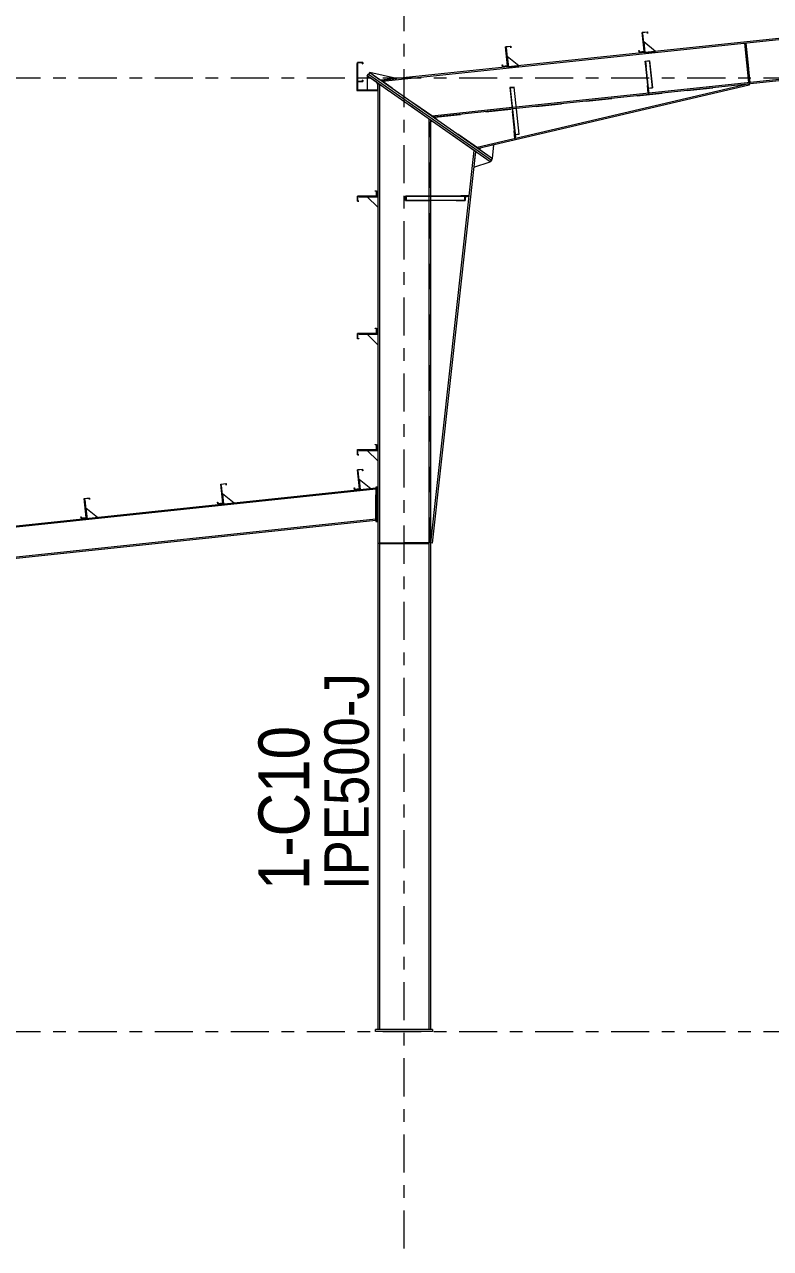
# Model space of a CAD drawing. Header units: millimetres. Extents: x -49 to 773, y -77 to 497.
# Drawn here: x 111.7 to 170.6, y 165.5 to 262 of the extents above; entities that cross this region are included whole.
import ezdxf

# ---------------------------------------------------------------- set-up
doc = ezdxf.new("R2010")
doc.units = ezdxf.units.MM
for name, pattern in [('XKITLINE00', [0]), ('XKITLINE02', [4, 2, -2]), ('XKITLINE03', [6, 3, -1, 1, -1])]:
    doc.linetypes.add(name, pattern=pattern)
for name, color, linetype, lineweight in [('Part', 2, 'Continuous', 0), ('PartMark', 7, 'Continuous', 0), ('S-grid', 1, 'Continuous', 0)]:
    doc.layers.add(name, color=color, linetype=linetype, lineweight=lineweight)
doc.styles.add('ARIAL', font='ARIAL.TTF')

# ---------------------------------------------------------------- blocks, each defined once
blk = doc.blocks.new('*A185')
at = {"layer": 'Part'}
blk.add_hatch(color=3, dxfattribs=at).paths.add_polyline_path([(150.015, 257.013), (150.346, 257.048), (150.349, 257.02), (150.034, 256.987), (150.09, 256.456), (150.074, 256.454)], flags=17)
blk = doc.blocks.new('*A186')
at = {"layer": 'Part'}
blk.add_hatch(color=3, dxfattribs=at).paths.add_polyline_path([(160.689, 259.089), (161.021, 259.124), (161.023, 259.103), (160.708, 259.07), (160.75, 258.671), (160.734, 258.669)], flags=17)
blk = doc.blocks.new('*A196')
at = {"layer": 'Part'}
blk.add_hatch(color=3, dxfattribs=at).paths.add_polyline_path([(127.21, 225.728), (127.624, 225.772), (127.637, 225.648), (127.622, 225.646), (127.611, 225.756), (127.226, 225.715), (127.384, 224.222), (126.969, 224.178), (126.956, 224.302), (126.971, 224.304), (126.983, 224.194), (127.367, 224.235)], flags=17)
blk = doc.blocks.new('*A197')
at = {"layer": 'Part'}
blk.add_hatch(color=3, dxfattribs=at).paths.add_polyline_path([(137.983, 226.865), (138.398, 226.908), (138.411, 226.784), (138.396, 226.783), (138.384, 226.892), (138, 226.851), (138.157, 225.358), (137.743, 225.314), (137.73, 225.439), (137.745, 225.44), (137.756, 225.331), (138.141, 225.371)], flags=17)
blk = doc.blocks.new('*A198')
at = {"layer": 'Part'}
blk.add_hatch(color=3, dxfattribs=at).paths.add_polyline_path([(116.436, 224.592), (116.851, 224.636), (116.864, 224.511), (116.849, 224.51), (116.837, 224.619), (116.453, 224.579), (116.61, 223.085), (116.196, 223.042), (116.183, 223.166), (116.198, 223.167), (116.209, 223.058), (116.594, 223.099)], flags=17)
blk = doc.blocks.new('*A199')
at = {"layer": 'Part'}
blk.add_hatch(color=3, dxfattribs=at).paths.add_polyline_path([(139.375, 228.838), (139.375, 228.853), (139.5, 228.853), (139.5, 228.436), (137.998, 228.436), (137.998, 228.049), (138.108, 228.049), (138.108, 228.034), (137.983, 228.034), (137.983, 228.451), (139.485, 228.451), (139.485, 228.838)], flags=17)
blk = doc.blocks.new('*A200')
at = {"layer": 'Part'}
blk.add_hatch(color=3, dxfattribs=at).paths.add_polyline_path([(127.21, 225.728), (127.624, 225.772), (127.637, 225.648), (127.622, 225.646), (127.611, 225.756), (127.226, 225.715), (127.384, 224.222), (126.969, 224.178), (126.956, 224.302), (126.971, 224.304), (126.983, 224.194), (127.367, 224.235)], flags=17)
blk = doc.blocks.new('*A201')
at = {"layer": 'Part'}
blk.add_hatch(color=3, dxfattribs=at).paths.add_polyline_path([(137.983, 226.865), (138.398, 226.908), (138.411, 226.784), (138.396, 226.783), (138.384, 226.892), (138, 226.851), (138.157, 225.358), (137.743, 225.314), (137.73, 225.439), (137.745, 225.44), (137.756, 225.331), (138.141, 225.371)], flags=17)
blk = doc.blocks.new('*A202')
at = {"layer": 'Part'}
blk.add_hatch(color=3, dxfattribs=at).paths.add_polyline_path([(116.436, 224.592), (116.851, 224.636), (116.864, 224.511), (116.849, 224.51), (116.837, 224.619), (116.453, 224.579), (116.61, 223.085), (116.196, 223.042), (116.183, 223.166), (116.198, 223.167), (116.209, 223.058), (116.594, 223.099)], flags=17)
blk = doc.blocks.new('*A203')
at = {"layer": 'Part'}
blk.add_hatch(color=3, dxfattribs=at).paths.add_polyline_path([(139.375, 228.838), (139.375, 228.853), (139.5, 228.853), (139.5, 228.436), (137.998, 228.436), (137.998, 228.049), (138.108, 228.049), (138.108, 228.034), (137.983, 228.034), (137.983, 228.451), (139.485, 228.451), (139.485, 228.838)], flags=17)
blk = doc.blocks.new('*A204')
at = {"layer": 'Part'}
blk.add_hatch(color=3, dxfattribs=at).paths.add_polyline_path([(149.661, 260.221), (150.076, 260.265), (150.089, 260.141), (150.074, 260.139), (150.062, 260.249), (149.678, 260.208), (149.835, 258.715), (149.421, 258.671), (149.408, 258.795), (149.423, 258.797), (149.434, 258.688), (149.819, 258.728)], flags=17)
blk = doc.blocks.new('*A205')
at = {"layer": 'Part'}
blk.add_hatch(color=3, dxfattribs=at).paths.add_polyline_path([(160.435, 261.358), (160.849, 261.402), (160.862, 261.277), (160.848, 261.276), (160.836, 261.385), (160.451, 261.344), (160.609, 259.851), (160.195, 259.807), (160.181, 259.932), (160.196, 259.933), (160.208, 259.824), (160.592, 259.864)], flags=17)
blk = doc.blocks.new('*A206')
at = {"layer": 'Part'}
blk.add_hatch(color=3, dxfattribs=at).paths.add_polyline_path([(139.375, 238.004), (139.375, 238.019), (139.5, 238.019), (139.5, 237.603), (137.998, 237.603), (137.998, 237.216), (138.108, 237.216), (138.108, 237.201), (137.983, 237.201), (137.983, 237.618), (139.485, 237.618), (139.485, 238.004)], flags=17)
blk = doc.blocks.new('*A209')
at = {"layer": 'Part'}
blk.add_hatch(color=3, dxfattribs=at).paths.add_polyline_path([(139.375, 248.838), (139.375, 248.853), (139.5, 248.853), (139.5, 248.436), (137.998, 248.436), (137.998, 248.049), (138.108, 248.049), (138.108, 248.034), (137.983, 248.034), (137.983, 248.451), (139.485, 248.451), (139.485, 248.838)], flags=17)
blk = doc.blocks.new('*A210')
at = {"layer": 'Part'}
blk.add_hatch(color=3, dxfattribs=at).paths.add_polyline_path([(137.983, 257.473), (137.983, 258.99), (138.4, 258.99), (138.4, 258.865), (138.385, 258.865), (138.385, 258.975), (137.998, 258.975), (137.998, 257.488), (138.385, 257.488), (138.385, 257.598), (138.4, 257.598), (138.4, 257.473)], flags=17)
blk = doc.blocks.new('*A211')
at = {"layer": 'Part'}
blk.add_hatch(color=3, dxfattribs=at).paths.add_polyline_path([(149.661, 260.221), (150.076, 260.265), (150.089, 260.141), (150.074, 260.139), (150.062, 260.249), (149.678, 260.208), (149.835, 258.715), (149.421, 258.671), (149.408, 258.795), (149.423, 258.797), (149.434, 258.688), (149.819, 258.728)], flags=17)
blk = doc.blocks.new('*A212')
at = {"layer": 'Part'}
blk.add_hatch(color=3, dxfattribs=at).paths.add_polyline_path([(160.435, 261.358), (160.849, 261.402), (160.862, 261.277), (160.848, 261.276), (160.836, 261.385), (160.451, 261.344), (160.609, 259.851), (160.195, 259.807), (160.181, 259.932), (160.196, 259.933), (160.208, 259.824), (160.592, 259.864)], flags=17)
blk = doc.blocks.new('*A213')
at = {"layer": 'Part'}
blk.add_hatch(color=3, dxfattribs=at).paths.add_polyline_path([(139.375, 238.004), (139.375, 238.019), (139.5, 238.019), (139.5, 237.603), (137.998, 237.603), (137.998, 237.216), (138.108, 237.216), (138.108, 237.201), (137.983, 237.201), (137.983, 237.618), (139.485, 237.618), (139.485, 238.004)], flags=17)
blk = doc.blocks.new('*A216')
at = {"layer": 'Part'}
blk.add_hatch(color=3, dxfattribs=at).paths.add_polyline_path([(139.375, 248.838), (139.375, 248.853), (139.5, 248.853), (139.5, 248.436), (137.998, 248.436), (137.998, 248.049), (138.108, 248.049), (138.108, 248.034), (137.983, 248.034), (137.983, 248.451), (139.485, 248.451), (139.485, 248.838)], flags=17)
blk = doc.blocks.new('*A217')
at = {"layer": 'Part'}
blk.add_hatch(color=3, dxfattribs=at).paths.add_polyline_path([(141.783, 248.103), (141.783, 248.436), (142.444, 248.436), (142.444, 248.419), (141.816, 248.419), (141.816, 248.103)], flags=17)
blk = doc.blocks.new('*A959')
at = {"layer": 'S-grid', "color": 1, "linetype": 'XKITLINE03', "lineweight": 0}
blk.add_line((-10, 257.769), (571.596, 257.769), dxfattribs=at)
blk = doc.blocks.new('*A960')
at = {"layer": 'S-grid', "color": 1, "linetype": 'XKITLINE03', "lineweight": 0}
blk.add_line((-10, 182.561), (571.596, 182.561), dxfattribs=at)
blk = doc.blocks.new('*A1009')
at = {"layer": 'S-grid', "color": 1, "linetype": 'XKITLINE03', "lineweight": 0}
blk.add_line((141.667, 165.458), (141.667, 306.103), dxfattribs=at)
blk = doc.blocks.new('*A1011')
at = {"layer": 'Part', "color": 2, "linetype": 'XKITLINE00', "lineweight": 0}
for p, q in [((139.442, 225.41), (59.642, 216.993)), ((139.442, 225.334), (59.642, 216.917)), ((139.442, 222.971), (59.642, 214.554)), ((59.642, 214.479), (139.442, 222.896))]:
    blk.add_line(p, q, dxfattribs=at)
at = {"layer": 'Part', "color": 7, "linetype": 'XKITLINE02', "lineweight": 0}
for p, q in [((139.442, 222.896), (139.442, 225.41)), ((59.642, 216.993), (59.642, 214.479))]:
    blk.add_line(p, q, dxfattribs=at)
blk = doc.blocks.new('*A1123')
at = {"layer": 'Part', "color": 2, "linetype": 'XKITLINE00', "lineweight": 0}
for p, q in [((139.583, 257.346), (139.583, 182.728)), ((139.717, 257.253), (139.717, 182.728)), ((143.617, 254.527), (143.617, 248.436)), ((143.75, 254.434), (143.75, 248.436)), ((143.617, 248.103), (143.617, 182.728)), ((143.75, 248.103), (143.75, 182.728))]:
    blk.add_line(p, q, dxfattribs=at)
at = {"layer": 'Part', "color": 7, "linetype": 'XKITLINE02', "lineweight": 0}
for p, q in [((143.75, 254.434), (139.583, 257.346)), ((143.617, 248.436), (143.617, 248.103)), ((143.75, 248.436), (143.75, 248.103)), ((143.75, 182.728), (139.583, 182.728))]:
    blk.add_line(p, q, dxfattribs=at)
blk = doc.blocks.new('*A1124')
at = {"layer": 'Part', "color": 2, "linetype": 'XKITLINE00', "lineweight": 0}
for p, q in [((143.85, 254.364), (143.75, 254.312)), ((143.75, 254.312), (143.851, 254.363)), ((147.165, 252.047), (143.75, 221.101)), ((147.29, 251.96), (143.883, 221.086)), ((143.883, 221.086), (143.75, 221.101))]:
    blk.add_line(p, q, dxfattribs=at)
at = {"layer": 'Part', "color": 7, "linetype": 'XKITLINE02', "lineweight": 0}
for p, q in [((143.75, 254.311), (143.75, 254.312)), ((143.75, 254.311), (143.75, 254.312)), ((143.75, 221.101), (143.75, 254.311)), ((143.852, 254.365), (143.85, 254.364)), ((143.852, 254.365), (143.851, 254.363)), ((147.29, 251.96), (143.851, 254.363)), ((147.165, 252.047), (143.852, 254.365))]:
    blk.add_line(p, q, dxfattribs=at)
blk = doc.blocks.new('*A1125')
at = {"layer": 'Part', "color": 2, "linetype": 'XKITLINE00', "lineweight": 0}
for p, q in [((146.142, 248.478), (146.142, 248.436)), ((146.142, 248.478), (146.767, 248.478)), ((146.767, 248.436), (146.312, 248.436)), ((146.767, 248.478), (146.767, 248.436))]:
    blk.add_line(p, q, dxfattribs=at)
at = {"layer": 'Part', "color": 7, "linetype": 'XKITLINE02', "lineweight": 0}
for p, q in [((146.312, 248.436), (146.142, 248.436)), ((146.642, 248.436), (146.642, 248.478)), ((146.767, 248.436), (146.767, 248.436)), ((146.767, 248.436), (146.767, 248.436))]:
    blk.add_line(p, q, dxfattribs=at)
blk = doc.blocks.new('*A1126')
at = {"layer": 'Part', "color": 7, "linetype": 'XKITLINE02', "lineweight": 0}
for p, q in [((146.767, 248.478), (146.142, 248.478)), ((146.142, 248.478), (146.142, 248.436)), ((146.142, 248.436), (146.767, 248.436)), ((146.642, 248.436), (146.642, 248.478)), ((146.767, 248.436), (146.767, 248.478))]:
    blk.add_line(p, q, dxfattribs=at)
blk = doc.blocks.new('*A1127')
at = {"layer": 'Part', "color": 2, "linetype": 'XKITLINE00', "lineweight": 0}
blk.add_line((150.714, 258.724), (149.798, 259.465), dxfattribs=at)
at = {"layer": 'Part', "color": 7, "linetype": 'XKITLINE02', "lineweight": 0}
for p, q in [((149.798, 259.465), (149.886, 258.636)), ((149.886, 258.636), (150.714, 258.724))]:
    blk.add_line(p, q, dxfattribs=at)
blk = doc.blocks.new('*A1128')
at = {"layer": 'Part', "color": 2, "linetype": 'XKITLINE00', "lineweight": 0}
for p, q in [((149.728, 260.128), (149.687, 260.124)), ((149.886, 258.636), (149.728, 260.128)), ((149.835, 258.715), (149.844, 258.632))]:
    blk.add_line(p, q, dxfattribs=at)
at = {"layer": 'Part', "color": 7, "linetype": 'XKITLINE02', "lineweight": 0}
for p, q in [((149.687, 260.124), (149.835, 258.715)), ((149.844, 258.632), (149.886, 258.636))]:
    blk.add_line(p, q, dxfattribs=at)
blk = doc.blocks.new('*A1129')
at = {"layer": 'Part', "color": 7, "linetype": 'XKITLINE02', "lineweight": 0}
for p, q in [((150.374, 253.604), (150.333, 253.6)), ((150.333, 253.6), (150.399, 252.978)), ((150.44, 252.983), (150.374, 253.604)), ((150.385, 253.103), (150.427, 253.107)), ((150.399, 252.978), (150.44, 252.983))]:
    blk.add_line(p, q, dxfattribs=at)
blk = doc.blocks.new('*A1130')
at = {"layer": 'Part', "color": 2, "linetype": 'XKITLINE00', "lineweight": 0}
for p, q in [((150.333, 253.6), (150.374, 253.604)), ((150.399, 252.978), (150.333, 253.6)), ((150.395, 253.405), (150.44, 252.983)), ((150.44, 252.983), (150.399, 252.978))]:
    blk.add_line(p, q, dxfattribs=at)
at = {"layer": 'Part', "color": 7, "linetype": 'XKITLINE02', "lineweight": 0}
for p, q in [((150.374, 253.604), (150.395, 253.405)), ((150.385, 253.103), (150.427, 253.107)), ((150.44, 252.983), (150.44, 252.983)), ((150.44, 252.983), (150.44, 252.983))]:
    blk.add_line(p, q, dxfattribs=at)
blk = doc.blocks.new('*A1131')
at = {"layer": 'Part', "color": 7, "linetype": 'XKITLINE02', "lineweight": 0}
for p, q in [((150.426, 253.115), (150.015, 257.013)), ((150.443, 253.117), (150.034, 256.987)), ((150.738, 253.337), (150.346, 257.048)), ((150.405, 253.312), (150.737, 253.347)), ((150.423, 253.304), (150.738, 253.337)), ((150.426, 253.115), (150.443, 253.117))]:
    blk.add_line(p, q, dxfattribs=at)
blk = doc.blocks.new('*A1132')
at = {"layer": 'Part', "color": 2, "linetype": 'XKITLINE00', "lineweight": 0}
for p, q in [((150.346, 257.048), (150.015, 257.013)), ((150.015, 257.013), (150.395, 253.405)), ((150.034, 256.987), (150.349, 257.02)), ((150.034, 256.987), (150.09, 256.456)), ((150.738, 253.337), (150.346, 257.048)), ((150.09, 256.456), (150.074, 256.454)), ((150.09, 256.456), (150.443, 253.117)), ((150.423, 253.304), (150.738, 253.337)), ((150.426, 253.115), (150.443, 253.117))]:
    blk.add_line(p, q, dxfattribs=at)
at = {"layer": 'Part', "color": 7, "linetype": 'XKITLINE02', "lineweight": 0}
for p, q in [((150.395, 253.405), (150.426, 253.115)), ((150.405, 253.312), (150.737, 253.347))]:
    blk.add_line(p, q, dxfattribs=at)
blk = doc.blocks.new('*A1133')
at = {"layer": 'Part', "color": 2, "linetype": 'XKITLINE00', "lineweight": 0}
for p, q in [((147.659, 252.222), (147.64, 252.122)), ((148.647, 251.418), (148.754, 252.478))]:
    blk.add_line(p, q, dxfattribs=at)
at = {"layer": 'Part', "color": 7, "linetype": 'XKITLINE02', "lineweight": 0}
for p, q in [((147.64, 252.122), (148.647, 251.418)), ((148.754, 252.478), (147.659, 252.222))]:
    blk.add_line(p, q, dxfattribs=at)
blk = doc.blocks.new('*A1134')
at = {"layer": 'Part', "color": 7, "linetype": 'XKITLINE02', "lineweight": 0}
for p, q in [((147.276, 251.836), (147.153, 250.717)), ((148.456, 251.144), (147.392, 251.888))]:
    blk.add_line(p, q, dxfattribs=at)
at = {"layer": 'Part', "color": 2, "linetype": 'XKITLINE00', "lineweight": 0}
for p, q in [((147.153, 250.717), (148.456, 251.144)), ((147.392, 251.888), (147.276, 251.836))]:
    blk.add_line(p, q, dxfattribs=at)
blk = doc.blocks.new('*A1135')
at = {"layer": 'Part', "color": 2, "linetype": 'XKITLINE00', "lineweight": 0}
for p, q in [((141.079, 257.707), (138.955, 258.192)), ((139.734, 257.648), (139.96, 257.589))]:
    blk.add_line(p, q, dxfattribs=at)
at = {"layer": 'Part', "color": 7, "linetype": 'XKITLINE02', "lineweight": 0}
for p, q in [((138.955, 258.192), (139.734, 257.648)), ((139.96, 257.589), (141.079, 257.707))]:
    blk.add_line(p, q, dxfattribs=at)
blk = doc.blocks.new('*A1136')
at = {"layer": 'Part', "color": 7, "linetype": 'XKITLINE02', "lineweight": 0}
for p, q in [((144.126, 254.677), (168.865, 257.286)), ((147.537, 252.193), (144.104, 254.593))]:
    blk.add_line(p, q, dxfattribs=at)
at = {"layer": 'Part', "color": 2, "linetype": 'XKITLINE00', "lineweight": 0}
for p, q in [((168.865, 257.286), (147.418, 252.277)), ((168.89, 257.181), (147.537, 252.193)), ((168.865, 257.286), (168.89, 257.181)), ((144.126, 254.677), (144.104, 254.593))]:
    blk.add_line(p, q, dxfattribs=at)
blk = doc.blocks.new('*A1137')
at = {"layer": 'Part', "color": 2, "linetype": 'XKITLINE00', "lineweight": 0}
blk.add_line((161.488, 259.86), (160.572, 260.601), dxfattribs=at)
at = {"layer": 'Part', "color": 7, "linetype": 'XKITLINE02', "lineweight": 0}
for p, q in [((160.572, 260.601), (160.659, 259.773)), ((160.659, 259.773), (161.488, 259.86))]:
    blk.add_line(p, q, dxfattribs=at)
blk = doc.blocks.new('*A1138')
at = {"layer": 'Part', "color": 2, "linetype": 'XKITLINE00', "lineweight": 0}
for p, q in [((160.502, 261.264), (160.46, 261.26)), ((160.659, 259.773), (160.502, 261.264)), ((160.609, 259.851), (160.618, 259.768))]:
    blk.add_line(p, q, dxfattribs=at)
at = {"layer": 'Part', "color": 7, "linetype": 'XKITLINE02', "lineweight": 0}
for p, q in [((160.46, 261.26), (160.609, 259.851)), ((160.618, 259.768), (160.659, 259.773))]:
    blk.add_line(p, q, dxfattribs=at)
blk = doc.blocks.new('*A1139')
at = {"layer": 'Part', "color": 7, "linetype": 'XKITLINE02', "lineweight": 0}
for p, q in [((160.89, 257.183), (160.849, 257.178)), ((160.849, 257.178), (160.915, 256.557)), ((160.956, 256.561), (160.89, 257.183)), ((160.901, 256.681), (160.943, 256.685)), ((160.915, 256.557), (160.956, 256.561))]:
    blk.add_line(p, q, dxfattribs=at)
blk = doc.blocks.new('*A1140')
at = {"layer": 'Part', "color": 2, "linetype": 'XKITLINE00', "lineweight": 0}
for p, q in [((160.849, 257.178), (160.89, 257.183)), ((160.915, 256.557), (160.849, 257.178)), ((160.918, 256.923), (160.956, 256.561))]:
    blk.add_line(p, q, dxfattribs=at)
at = {"layer": 'Part', "color": 7, "linetype": 'XKITLINE02', "lineweight": 0}
for p, q in [((160.89, 257.183), (160.918, 256.923)), ((160.901, 256.681), (160.943, 256.685)), ((160.956, 256.561), (160.915, 256.557))]:
    blk.add_line(p, q, dxfattribs=at)
blk = doc.blocks.new('*A1141')
at = {"layer": 'Part', "color": 7, "linetype": 'XKITLINE02', "lineweight": 0}
for p, q in [((160.941, 256.701), (160.689, 259.089)), ((160.958, 256.703), (160.708, 259.07)), ((161.247, 256.984), (161.021, 259.124)), ((160.914, 256.962), (161.245, 256.997)), ((160.932, 256.951), (161.247, 256.984)), ((160.941, 256.701), (160.958, 256.703))]:
    blk.add_line(p, q, dxfattribs=at)
blk = doc.blocks.new('*A1142')
at = {"layer": 'Part', "color": 2, "linetype": 'XKITLINE00', "lineweight": 0}
for p, q in [((160.689, 259.089), (161.021, 259.124)), ((160.734, 258.669), (160.689, 259.089)), ((161.023, 259.103), (160.708, 259.07)), ((160.708, 259.07), (160.75, 258.671)), ((161.021, 259.124), (161.247, 256.984)), ((160.75, 258.671), (160.734, 258.669)), ((160.734, 258.669), (160.918, 256.923)), ((160.958, 256.703), (160.75, 258.671)), ((160.932, 256.951), (161.247, 256.984)), ((160.941, 256.701), (160.958, 256.703))]:
    blk.add_line(p, q, dxfattribs=at)
at = {"layer": 'Part', "color": 7, "linetype": 'XKITLINE02', "lineweight": 0}
for p, q in [((160.914, 256.962), (161.245, 256.997)), ((160.918, 256.923), (160.941, 256.701))]:
    blk.add_line(p, q, dxfattribs=at)
blk = doc.blocks.new('*A1145')
at = {"layer": 'Part', "color": 7, "linetype": 'XKITLINE02', "lineweight": 0}
for p, q in [((168.527, 260.493), (168.609, 260.502)), ((168.527, 260.493), (168.853, 257.394)), ((168.54, 260.369), (168.623, 260.378)), ((168.609, 260.502), (168.936, 257.403)), ((168.923, 257.527), (168.84, 257.518)), ((168.936, 257.403), (168.853, 257.394))]:
    blk.add_line(p, q, dxfattribs=at)
blk = doc.blocks.new('*A1146')
at = {"layer": 'Part', "color": 7, "linetype": 'XKITLINE02', "lineweight": 0}
for p, q in [((168.527, 260.493), (168.609, 260.502)), ((168.54, 260.369), (168.623, 260.378)), ((168.84, 257.518), (168.923, 257.527)), ((168.853, 257.394), (168.936, 257.403))]:
    blk.add_line(p, q, dxfattribs=at)
at = {"layer": 'Part', "color": 2, "linetype": 'XKITLINE00', "lineweight": 0}
for p, q in [((168.853, 257.394), (168.527, 260.493)), ((168.609, 260.502), (168.936, 257.403))]:
    blk.add_line(p, q, dxfattribs=at)
blk = doc.blocks.new('*A1161')
at = {"layer": 'Part', "color": 2, "linetype": 'XKITLINE00', "lineweight": 0}
for p, q in [((239.119, 268.048), (139.836, 257.576)), ((239.13, 267.941), (139.972, 257.482)), ((236.371, 264.516), (150.514, 255.46)), ((239.457, 264.841), (236.702, 264.55)), ((239.468, 264.733), (236.714, 264.443)), ((236.382, 264.408), (150.525, 255.352)), ((150.182, 255.425), (143.867, 254.759)), ((150.194, 255.317), (144.003, 254.664))]:
    blk.add_line(p, q, dxfattribs=at)
at = {"layer": 'Part', "color": 7, "linetype": 'XKITLINE02', "lineweight": 0}
for p, q in [((239.468, 264.733), (239.119, 268.048)), ((236.702, 264.55), (236.371, 264.516)), ((236.714, 264.443), (236.382, 264.408)), ((144.003, 254.664), (139.836, 257.576)), ((150.514, 255.46), (150.182, 255.425)), ((150.525, 255.352), (150.194, 255.317))]:
    blk.add_line(p, q, dxfattribs=at)
blk = doc.blocks.new('*A1164')
at = {"layer": 'Part', "color": 2, "linetype": 'XKITLINE00', "lineweight": 0}
for p, q in [((127.21, 225.728), (127.624, 225.772)), ((127.367, 224.235), (127.21, 225.728)), ((127.611, 225.756), (127.226, 225.715)), ((127.226, 225.715), (127.384, 224.222)), ((127.622, 225.646), (127.611, 225.756)), ((127.637, 225.648), (127.622, 225.646)), ((127.624, 225.772), (127.637, 225.648)), ((126.956, 224.302), (126.971, 224.304)), ((126.969, 224.178), (126.956, 224.302)), ((127.384, 224.222), (126.969, 224.178)), ((126.971, 224.304), (126.983, 224.194)), ((126.983, 224.194), (127.367, 224.235))]:
    blk.add_line(p, q, dxfattribs=at)
blk = doc.blocks.new('*A1165')
at = {"layer": 'Part', "color": 2, "linetype": 'XKITLINE00', "lineweight": 0}
for p, q in [((137.983, 226.865), (138.398, 226.908)), ((138.141, 225.371), (137.983, 226.865)), ((138.384, 226.892), (138, 226.851)), ((138, 226.851), (138.157, 225.358)), ((138.396, 226.783), (138.384, 226.892)), ((138.398, 226.908), (138.411, 226.784)), ((138.411, 226.784), (138.396, 226.783)), ((137.73, 225.439), (137.745, 225.44)), ((137.743, 225.314), (137.73, 225.439)), ((138.157, 225.358), (137.743, 225.314)), ((137.745, 225.44), (137.756, 225.331)), ((137.756, 225.331), (138.141, 225.371))]:
    blk.add_line(p, q, dxfattribs=at)
blk = doc.blocks.new('*A1166')
at = {"layer": 'Part', "color": 2, "linetype": 'XKITLINE00', "lineweight": 0}
for p, q in [((116.436, 224.592), (116.851, 224.636)), ((116.594, 223.099), (116.436, 224.592)), ((116.837, 224.619), (116.453, 224.579)), ((116.453, 224.579), (116.61, 223.085)), ((116.849, 224.51), (116.837, 224.619)), ((116.864, 224.511), (116.849, 224.51)), ((116.851, 224.636), (116.864, 224.511)), ((116.183, 223.166), (116.198, 223.167)), ((116.196, 223.042), (116.183, 223.166)), ((116.61, 223.085), (116.196, 223.042)), ((116.198, 223.167), (116.209, 223.058)), ((116.209, 223.058), (116.594, 223.099))]:
    blk.add_line(p, q, dxfattribs=at)
blk = doc.blocks.new('*A1167')
at = {"layer": 'Part', "color": 2, "linetype": 'XKITLINE00', "lineweight": 0}
for p, q in [((139.375, 228.853), (139.5, 228.853)), ((139.375, 228.838), (139.375, 228.853)), ((139.485, 228.838), (139.375, 228.838)), ((139.485, 228.451), (139.485, 228.838)), ((139.5, 228.853), (139.5, 228.436)), ((137.983, 228.034), (137.983, 228.451)), ((137.983, 228.451), (139.485, 228.451)), ((138.108, 228.034), (137.983, 228.034)), ((139.5, 228.436), (137.998, 228.436)), ((137.998, 228.436), (137.998, 228.049)), ((137.998, 228.049), (138.108, 228.049)), ((138.108, 228.049), (138.108, 228.034))]:
    blk.add_line(p, q, dxfattribs=at)
blk = doc.blocks.new('*A1168')
at = {"layer": 'Part', "color": 2, "linetype": 'XKITLINE00', "lineweight": 0}
for p, q in [((127.21, 225.728), (127.624, 225.772)), ((127.367, 224.235), (127.21, 225.728)), ((127.611, 225.756), (127.226, 225.715)), ((127.226, 225.715), (127.384, 224.222)), ((127.622, 225.646), (127.611, 225.756)), ((127.637, 225.648), (127.622, 225.646)), ((127.624, 225.772), (127.637, 225.648)), ((126.956, 224.302), (126.971, 224.304)), ((126.969, 224.178), (126.956, 224.302)), ((127.384, 224.222), (126.969, 224.178)), ((126.971, 224.304), (126.983, 224.194)), ((126.983, 224.194), (127.367, 224.235))]:
    blk.add_line(p, q, dxfattribs=at)
blk = doc.blocks.new('*A1169')
at = {"layer": 'Part', "color": 2, "linetype": 'XKITLINE00', "lineweight": 0}
for p, q in [((137.983, 226.865), (138.398, 226.908)), ((138.141, 225.371), (137.983, 226.865)), ((138.384, 226.892), (138, 226.851)), ((138, 226.851), (138.157, 225.358)), ((138.396, 226.783), (138.384, 226.892)), ((138.398, 226.908), (138.411, 226.784)), ((138.411, 226.784), (138.396, 226.783)), ((137.73, 225.439), (137.745, 225.44)), ((137.743, 225.314), (137.73, 225.439)), ((138.157, 225.358), (137.743, 225.314)), ((137.745, 225.44), (137.756, 225.331)), ((137.756, 225.331), (138.141, 225.371))]:
    blk.add_line(p, q, dxfattribs=at)
blk = doc.blocks.new('*A1170')
at = {"layer": 'Part', "color": 2, "linetype": 'XKITLINE00', "lineweight": 0}
for p, q in [((116.436, 224.592), (116.851, 224.636)), ((116.594, 223.099), (116.436, 224.592)), ((116.837, 224.619), (116.453, 224.579)), ((116.453, 224.579), (116.61, 223.085)), ((116.849, 224.51), (116.837, 224.619)), ((116.864, 224.511), (116.849, 224.51)), ((116.851, 224.636), (116.864, 224.511)), ((116.183, 223.166), (116.198, 223.167)), ((116.196, 223.042), (116.183, 223.166)), ((116.61, 223.085), (116.196, 223.042)), ((116.198, 223.167), (116.209, 223.058)), ((116.209, 223.058), (116.594, 223.099))]:
    blk.add_line(p, q, dxfattribs=at)
blk = doc.blocks.new('*A1171')
at = {"layer": 'Part', "color": 2, "linetype": 'XKITLINE00', "lineweight": 0}
for p, q in [((139.375, 228.853), (139.5, 228.853)), ((139.375, 228.838), (139.375, 228.853)), ((139.485, 228.838), (139.375, 228.838)), ((139.485, 228.451), (139.485, 228.838)), ((139.5, 228.853), (139.5, 228.436)), ((137.983, 228.034), (137.983, 228.451)), ((137.983, 228.451), (139.485, 228.451)), ((138.108, 228.034), (137.983, 228.034)), ((139.5, 228.436), (137.998, 228.436)), ((137.998, 228.436), (137.998, 228.049)), ((137.998, 228.049), (138.108, 228.049)), ((138.108, 228.049), (138.108, 228.034))]:
    blk.add_line(p, q, dxfattribs=at)
blk = doc.blocks.new('*A1172')
at = {"layer": 'Part', "color": 2, "linetype": 'XKITLINE00', "lineweight": 0}
for p, q in [((116.503, 224.498), (116.462, 224.494)), ((116.66, 223.007), (116.503, 224.498)), ((116.61, 223.085), (116.619, 223.002))]:
    blk.add_line(p, q, dxfattribs=at)
at = {"layer": 'Part', "color": 7, "linetype": 'XKITLINE02', "lineweight": 0}
for p, q in [((116.462, 224.494), (116.61, 223.085)), ((116.619, 223.002), (116.66, 223.007))]:
    blk.add_line(p, q, dxfattribs=at)
blk = doc.blocks.new('*A1173')
at = {"layer": 'Part', "color": 2, "linetype": 'XKITLINE00', "lineweight": 0}
blk.add_line((117.489, 223.094), (116.573, 223.835), dxfattribs=at)
at = {"layer": 'Part', "color": 7, "linetype": 'XKITLINE02', "lineweight": 0}
for p, q in [((116.573, 223.835), (116.66, 223.007)), ((116.66, 223.007), (117.489, 223.094))]:
    blk.add_line(p, q, dxfattribs=at)
blk = doc.blocks.new('*A1174')
at = {"layer": 'Part', "color": 2, "linetype": 'XKITLINE00', "lineweight": 0}
for p, q in [((143.917, 182.728), (139.417, 182.728)), ((139.417, 182.561), (139.417, 182.728)), ((143.917, 182.561), (139.417, 182.561)), ((143.917, 182.728), (143.917, 182.561))]:
    blk.add_line(p, q, dxfattribs=at)
blk = doc.blocks.new('*A1175')
at = {"layer": 'Part', "color": 2, "linetype": 'XKITLINE00', "lineweight": 0}
for p, q in [((138.083, 228.436), (138.083, 228.394)), ((138.083, 228.394), (139.583, 228.394)), ((139.583, 228.436), (139.5, 228.436))]:
    blk.add_line(p, q, dxfattribs=at)
at = {"layer": 'Part', "color": 7, "linetype": 'XKITLINE02', "lineweight": 0}
for p, q in [((139.5, 228.436), (138.083, 228.436)), ((139.583, 228.394), (139.583, 228.436))]:
    blk.add_line(p, q, dxfattribs=at)
blk = doc.blocks.new('*A1176')
at = {"layer": 'Part', "color": 2, "linetype": 'XKITLINE00', "lineweight": 0}
blk.add_line((139.583, 227.561), (138.75, 228.394), dxfattribs=at)
at = {"layer": 'Part', "color": 7, "linetype": 'XKITLINE02', "lineweight": 0}
for p, q in [((138.75, 228.394), (139.583, 228.394)), ((139.583, 228.394), (139.583, 227.561))]:
    blk.add_line(p, q, dxfattribs=at)
blk = doc.blocks.new('*A1177')
at = {"layer": 'Part', "color": 2, "linetype": 'XKITLINE00', "lineweight": 0}
for p, q in [((138.05, 226.771), (138.009, 226.767)), ((138.208, 225.279), (138.05, 226.771)), ((138.157, 225.358), (138.166, 225.275))]:
    blk.add_line(p, q, dxfattribs=at)
at = {"layer": 'Part', "color": 7, "linetype": 'XKITLINE02', "lineweight": 0}
for p, q in [((138.009, 226.767), (138.157, 225.358)), ((138.166, 225.275), (138.208, 225.279))]:
    blk.add_line(p, q, dxfattribs=at)
blk = doc.blocks.new('*A1178')
at = {"layer": 'Part', "color": 2, "linetype": 'XKITLINE00', "lineweight": 0}
blk.add_line((139.036, 225.367), (138.12, 226.108), dxfattribs=at)
at = {"layer": 'Part', "color": 7, "linetype": 'XKITLINE02', "lineweight": 0}
for p, q in [((138.12, 226.108), (138.208, 225.279)), ((138.208, 225.279), (139.036, 225.367))]:
    blk.add_line(p, q, dxfattribs=at)
blk = doc.blocks.new('*A1179')
at = {"layer": 'Part', "color": 2, "linetype": 'XKITLINE00', "lineweight": 0}
for p, q in [((127.277, 225.635), (127.235, 225.63)), ((127.434, 224.143), (127.277, 225.635)), ((127.384, 224.222), (127.393, 224.139))]:
    blk.add_line(p, q, dxfattribs=at)
at = {"layer": 'Part', "color": 7, "linetype": 'XKITLINE02', "lineweight": 0}
for p, q in [((127.235, 225.63), (127.384, 224.222)), ((127.393, 224.139), (127.434, 224.143))]:
    blk.add_line(p, q, dxfattribs=at)
blk = doc.blocks.new('*A1180')
at = {"layer": 'Part', "color": 2, "linetype": 'XKITLINE00', "lineweight": 0}
blk.add_line((128.263, 224.231), (127.347, 224.972), dxfattribs=at)
at = {"layer": 'Part', "color": 7, "linetype": 'XKITLINE02', "lineweight": 0}
for p, q in [((127.347, 224.972), (127.434, 224.143)), ((127.434, 224.143), (128.263, 224.231))]:
    blk.add_line(p, q, dxfattribs=at)
blk = doc.blocks.new('*A1181')
at = {"layer": 'Part', "color": 2, "linetype": 'XKITLINE00', "lineweight": 0}
for p, q in [((139.567, 225.493), (139.442, 225.493)), ((139.442, 225.493), (139.442, 222.785)), ((139.567, 222.785), (139.567, 225.493)), ((139.442, 222.785), (139.567, 222.785))]:
    blk.add_line(p, q, dxfattribs=at)
blk = doc.blocks.new('*A1182')
at = {"layer": 'Part', "color": 2, "linetype": 'XKITLINE00', "lineweight": 0}
for p, q in [((139.717, 221.101), (143.617, 221.101)), ((143.617, 221.017), (139.717, 221.017))]:
    blk.add_line(p, q, dxfattribs=at)
at = {"layer": 'Part', "color": 7, "linetype": 'XKITLINE02', "lineweight": 0}
for p, q in [((139.717, 221.017), (139.717, 221.101)), ((139.842, 221.017), (139.842, 221.101)), ((143.492, 221.017), (143.492, 221.101)), ((143.617, 221.101), (143.617, 221.017))]:
    blk.add_line(p, q, dxfattribs=at)
blk = doc.blocks.new('*A1183')
at = {"layer": 'Part', "color": 7, "linetype": 'XKITLINE02', "lineweight": 0}
for p, q in [((143.617, 221.101), (139.717, 221.101)), ((139.717, 221.017), (139.717, 221.101)), ((139.842, 221.101), (139.842, 221.017)), ((143.492, 221.017), (143.492, 221.101)), ((143.617, 221.101), (143.617, 221.017)), ((143.617, 221.017), (139.717, 221.017))]:
    blk.add_line(p, q, dxfattribs=at)
blk = doc.blocks.new('*A1184')
at = {"layer": 'Part', "color": 2, "linetype": 'XKITLINE00', "lineweight": 0}
for p, q in [((149.661, 260.221), (150.076, 260.265)), ((149.819, 258.728), (149.661, 260.221)), ((150.062, 260.249), (149.678, 260.208)), ((149.678, 260.208), (149.835, 258.715)), ((150.074, 260.139), (150.062, 260.249)), ((150.089, 260.141), (150.074, 260.139)), ((150.076, 260.265), (150.089, 260.141)), ((149.408, 258.795), (149.423, 258.797)), ((149.421, 258.671), (149.408, 258.795)), ((149.835, 258.715), (149.421, 258.671)), ((149.423, 258.797), (149.434, 258.688)), ((149.434, 258.688), (149.819, 258.728))]:
    blk.add_line(p, q, dxfattribs=at)
blk = doc.blocks.new('*A1185')
at = {"layer": 'Part', "color": 2, "linetype": 'XKITLINE00', "lineweight": 0}
for p, q in [((160.435, 261.358), (160.849, 261.402)), ((160.592, 259.864), (160.435, 261.358)), ((160.836, 261.385), (160.451, 261.344)), ((160.451, 261.344), (160.609, 259.851)), ((160.848, 261.276), (160.836, 261.385)), ((160.862, 261.277), (160.848, 261.276)), ((160.849, 261.402), (160.862, 261.277)), ((160.181, 259.932), (160.196, 259.933)), ((160.195, 259.807), (160.181, 259.932)), ((160.609, 259.851), (160.195, 259.807)), ((160.196, 259.933), (160.208, 259.824)), ((160.208, 259.824), (160.592, 259.864))]:
    blk.add_line(p, q, dxfattribs=at)
blk = doc.blocks.new('*A1186')
at = {"layer": 'Part', "color": 2, "linetype": 'XKITLINE00', "lineweight": 0}
for p, q in [((137.983, 237.201), (137.983, 237.618)), ((137.983, 237.618), (139.485, 237.618)), ((139.5, 237.603), (137.998, 237.603)), ((137.998, 237.603), (137.998, 237.216)), ((139.375, 238.019), (139.5, 238.019)), ((139.375, 238.004), (139.375, 238.019)), ((139.485, 238.004), (139.375, 238.004)), ((139.485, 237.618), (139.485, 238.004)), ((139.5, 238.019), (139.5, 237.603)), ((138.108, 237.201), (137.983, 237.201)), ((137.998, 237.216), (138.108, 237.216)), ((138.108, 237.216), (138.108, 237.201))]:
    blk.add_line(p, q, dxfattribs=at)
blk = doc.blocks.new('*A1189')
at = {"layer": 'Part', "color": 2, "linetype": 'XKITLINE00', "lineweight": 0}
for p, q in [((137.983, 248.034), (137.983, 248.451)), ((137.983, 248.451), (139.485, 248.451)), ((139.5, 248.436), (137.998, 248.436)), ((137.998, 248.436), (137.998, 248.049)), ((139.375, 248.853), (139.5, 248.853)), ((139.375, 248.838), (139.375, 248.853)), ((139.485, 248.838), (139.375, 248.838)), ((139.485, 248.451), (139.485, 248.838)), ((139.5, 248.853), (139.5, 248.436)), ((138.108, 248.034), (137.983, 248.034)), ((137.998, 248.049), (138.108, 248.049)), ((138.108, 248.049), (138.108, 248.034))]:
    blk.add_line(p, q, dxfattribs=at)
blk = doc.blocks.new('*A1190')
at = {"layer": 'Part', "color": 2, "linetype": 'XKITLINE00', "lineweight": 0}
for p, q in [((137.983, 257.473), (137.983, 258.99)), ((137.983, 258.99), (138.4, 258.99)), ((138.385, 258.975), (137.998, 258.975)), ((137.998, 258.975), (137.998, 257.488)), ((138.385, 258.865), (138.385, 258.975)), ((138.4, 258.865), (138.385, 258.865)), ((138.4, 258.99), (138.4, 258.865)), ((138.4, 257.473), (137.983, 257.473)), ((137.998, 257.488), (138.385, 257.488)), ((138.385, 257.488), (138.385, 257.598)), ((138.385, 257.598), (138.4, 257.598)), ((138.4, 257.598), (138.4, 257.473))]:
    blk.add_line(p, q, dxfattribs=at)
blk = doc.blocks.new('*A1191')
at = {"layer": 'Part', "color": 2, "linetype": 'XKITLINE00', "lineweight": 0}
for p, q in [((149.661, 260.221), (150.076, 260.265)), ((149.819, 258.728), (149.661, 260.221)), ((150.062, 260.249), (149.678, 260.208)), ((149.678, 260.208), (149.835, 258.715)), ((150.074, 260.139), (150.062, 260.249)), ((150.089, 260.141), (150.074, 260.139)), ((150.076, 260.265), (150.089, 260.141)), ((149.408, 258.795), (149.423, 258.797)), ((149.421, 258.671), (149.408, 258.795)), ((149.835, 258.715), (149.421, 258.671)), ((149.423, 258.797), (149.434, 258.688)), ((149.434, 258.688), (149.819, 258.728))]:
    blk.add_line(p, q, dxfattribs=at)
blk = doc.blocks.new('*A1192')
at = {"layer": 'Part', "color": 2, "linetype": 'XKITLINE00', "lineweight": 0}
for p, q in [((160.435, 261.358), (160.849, 261.402)), ((160.592, 259.864), (160.435, 261.358)), ((160.836, 261.385), (160.451, 261.344)), ((160.451, 261.344), (160.609, 259.851)), ((160.848, 261.276), (160.836, 261.385)), ((160.862, 261.277), (160.848, 261.276)), ((160.849, 261.402), (160.862, 261.277)), ((160.181, 259.932), (160.196, 259.933)), ((160.195, 259.807), (160.181, 259.932)), ((160.609, 259.851), (160.195, 259.807)), ((160.196, 259.933), (160.208, 259.824)), ((160.208, 259.824), (160.592, 259.864))]:
    blk.add_line(p, q, dxfattribs=at)
blk = doc.blocks.new('*A1193')
at = {"layer": 'Part', "color": 2, "linetype": 'XKITLINE00', "lineweight": 0}
for p, q in [((137.983, 237.201), (137.983, 237.618)), ((137.983, 237.618), (139.485, 237.618)), ((139.5, 237.603), (137.998, 237.603)), ((137.998, 237.603), (137.998, 237.216)), ((139.375, 238.019), (139.5, 238.019)), ((139.375, 238.004), (139.375, 238.019)), ((139.485, 238.004), (139.375, 238.004)), ((139.485, 237.618), (139.485, 238.004)), ((139.5, 238.019), (139.5, 237.603)), ((138.108, 237.201), (137.983, 237.201)), ((137.998, 237.216), (138.108, 237.216)), ((138.108, 237.216), (138.108, 237.201))]:
    blk.add_line(p, q, dxfattribs=at)
blk = doc.blocks.new('*A1196')
at = {"layer": 'Part', "color": 2, "linetype": 'XKITLINE00', "lineweight": 0}
for p, q in [((137.983, 248.034), (137.983, 248.451)), ((137.983, 248.451), (139.485, 248.451)), ((139.5, 248.436), (137.998, 248.436)), ((137.998, 248.436), (137.998, 248.049)), ((139.375, 248.853), (139.5, 248.853)), ((139.375, 248.838), (139.375, 248.853)), ((139.485, 248.838), (139.375, 248.838)), ((139.485, 248.451), (139.485, 248.838)), ((139.5, 248.853), (139.5, 248.436)), ((138.108, 248.034), (137.983, 248.034)), ((137.998, 248.049), (138.108, 248.049)), ((138.108, 248.049), (138.108, 248.034))]:
    blk.add_line(p, q, dxfattribs=at)
blk = doc.blocks.new('*A1197')
at = {"layer": 'Part', "color": 2, "linetype": 'XKITLINE00', "lineweight": 0}
for p, q in [((138.083, 237.603), (138.083, 237.561)), ((138.083, 237.561), (139.583, 237.561)), ((139.583, 237.603), (139.5, 237.603))]:
    blk.add_line(p, q, dxfattribs=at)
at = {"layer": 'Part', "color": 7, "linetype": 'XKITLINE02', "lineweight": 0}
for p, q in [((139.5, 237.603), (138.083, 237.603)), ((139.583, 237.561), (139.583, 237.603))]:
    blk.add_line(p, q, dxfattribs=at)
blk = doc.blocks.new('*A1198')
at = {"layer": 'Part', "color": 2, "linetype": 'XKITLINE00', "lineweight": 0}
blk.add_line((139.583, 236.728), (138.75, 237.561), dxfattribs=at)
at = {"layer": 'Part', "color": 7, "linetype": 'XKITLINE02', "lineweight": 0}
for p, q in [((138.75, 237.561), (139.583, 237.561)), ((139.583, 237.561), (139.583, 236.728))]:
    blk.add_line(p, q, dxfattribs=at)
blk = doc.blocks.new('*A1199')
at = {"layer": 'Part', "color": 7, "linetype": 'XKITLINE02', "lineweight": 0}
for p, q in [((137.983, 258.99), (137.983, 257.473)), ((138.4, 258.99), (137.983, 258.99)), ((137.998, 257.488), (137.998, 258.975)), ((137.998, 258.975), (138.385, 258.975)), ((138.385, 258.975), (138.385, 258.865)), ((138.385, 258.865), (138.4, 258.865)), ((138.4, 258.865), (138.4, 258.99)), ((137.983, 257.473), (138.4, 257.473)), ((138.385, 257.488), (137.998, 257.488)), ((138.4, 257.598), (138.385, 257.598)), ((138.385, 257.598), (138.385, 257.488)), ((138.4, 257.473), (138.4, 257.598))]:
    blk.add_line(p, q, dxfattribs=at)
blk = doc.blocks.new('*A1200')
at = {"layer": 'Part', "color": 2, "linetype": 'XKITLINE00', "lineweight": 0}
for p, q in [((138.083, 248.436), (138.083, 248.394)), ((138.083, 248.394), (139.583, 248.394)), ((139.583, 248.436), (139.5, 248.436))]:
    blk.add_line(p, q, dxfattribs=at)
at = {"layer": 'Part', "color": 7, "linetype": 'XKITLINE02', "lineweight": 0}
for p, q in [((139.5, 248.436), (138.083, 248.436)), ((139.583, 248.394), (139.583, 248.436))]:
    blk.add_line(p, q, dxfattribs=at)
blk = doc.blocks.new('*A1201')
at = {"layer": 'Part', "color": 2, "linetype": 'XKITLINE00', "lineweight": 0}
blk.add_line((139.583, 247.561), (138.75, 248.394), dxfattribs=at)
at = {"layer": 'Part', "color": 7, "linetype": 'XKITLINE02', "lineweight": 0}
for p, q in [((138.75, 248.394), (139.583, 248.394)), ((139.583, 248.394), (139.583, 247.561))]:
    blk.add_line(p, q, dxfattribs=at)
blk = doc.blocks.new('*A1202')
at = {"layer": 'Part', "color": 2, "linetype": 'XKITLINE00', "lineweight": 0}
for p, q in [((137.983, 258.89), (137.942, 258.89)), ((137.942, 258.89), (137.942, 256.806)), ((137.983, 256.806), (137.942, 256.806)), ((137.983, 257.473), (137.983, 256.806))]:
    blk.add_line(p, q, dxfattribs=at)
at = {"layer": 'Part', "color": 7, "linetype": 'XKITLINE02', "lineweight": 0}
blk.add_line((137.983, 257.473), (137.983, 258.89), dxfattribs=at)
blk = doc.blocks.new('*A1203')
at = {"layer": 'Part', "color": 2, "linetype": 'XKITLINE00', "lineweight": 0}
for p, q in [((139.583, 256.806), (137.942, 256.806)), ((137.942, 256.806), (137.942, 256.765)), ((137.942, 256.765), (139.583, 256.765))]:
    blk.add_line(p, q, dxfattribs=at)
at = {"layer": 'Part', "color": 7, "linetype": 'XKITLINE02', "lineweight": 0}
blk.add_line((139.583, 256.765), (139.583, 256.806), dxfattribs=at)
blk = doc.blocks.new('*A1204')
at = {"layer": 'Part', "color": 2, "linetype": 'XKITLINE00', "lineweight": 0}
for p, q in [((138.764, 257.919), (138.764, 256.806)), ((139.583, 257.221), (139.481, 257.418))]:
    blk.add_line(p, q, dxfattribs=at)
at = {"layer": 'Part', "color": 7, "linetype": 'XKITLINE02', "lineweight": 0}
for p, q in [((139.481, 257.418), (138.764, 257.919)), ((138.764, 256.806), (139.583, 256.806)), ((139.583, 256.806), (139.583, 257.221))]:
    blk.add_line(p, q, dxfattribs=at)
blk = doc.blocks.new('*A1205')
at = {"layer": 'Part', "color": 2, "linetype": 'XKITLINE00', "lineweight": 0}
for p, q in [((141.783, 248.103), (141.783, 248.436)), ((146.312, 248.436), (141.783, 248.436)), ((146.471, 248.103), (141.783, 248.103)), ((146.631, 248.419), (141.816, 248.419)), ((141.816, 248.419), (141.816, 248.103)), ((142.444, 248.436), (142.444, 248.419)), ((146.471, 248.419), (146.471, 248.103)), ((146.631, 248.436), (146.631, 248.419))]:
    blk.add_line(p, q, dxfattribs=at)
at = {"layer": 'Part', "color": 7, "linetype": 'XKITLINE02', "lineweight": 0}
for p, q in [((142.444, 248.436), (146.631, 248.436)), ((146.463, 248.103), (146.463, 248.436)), ((146.463, 248.436), (146.631, 248.436)), ((146.631, 248.419), (146.471, 248.419))]:
    blk.add_line(p, q, dxfattribs=at)
blk = doc.blocks.new('*A1206')
at = {"layer": 'Part', "color": 7, "linetype": 'XKITLINE02', "lineweight": 0}
for p, q in [((146.631, 248.436), (141.783, 248.436)), ((141.783, 248.103), (146.471, 248.103)), ((146.471, 248.419), (141.816, 248.419)), ((146.631, 248.436), (146.142, 248.436)), ((146.463, 248.436), (146.463, 248.103)), ((146.463, 248.103), (146.471, 248.103)), ((146.471, 248.103), (146.471, 248.419)), ((146.471, 248.419), (146.631, 248.419)), ((146.631, 248.419), (146.631, 248.436))]:
    blk.add_line(p, q, dxfattribs=at)
blk = doc.blocks.new('*A1207')
at = {"layer": 'Part', "color": 2, "linetype": 'XKITLINE00', "lineweight": 0}
for p, q in [((138.955, 258.192), (138.86, 258.055)), ((138.86, 258.055), (148.552, 251.281)), ((138.955, 258.192), (148.647, 251.418)), ((148.552, 251.281), (148.647, 251.418))]:
    blk.add_line(p, q, dxfattribs=at)
blk = doc.blocks.new('*A1208')
at = {"layer": 'Part', "color": 2, "linetype": 'XKITLINE00', "lineweight": 0}
for p, q in [((138.764, 257.919), (138.86, 258.055)), ((148.456, 251.144), (138.764, 257.919)), ((138.86, 258.055), (148.552, 251.281)), ((148.552, 251.281), (148.456, 251.144))]:
    blk.add_line(p, q, dxfattribs=at)
blk = doc.blocks.new('*A1988')
at = {"layer": 'PartMark', "color": 7, "style": 'ARIAL', "width": 0.85}
blk.add_text('IPE500-J', height=3.5, rotation=90.00021, dxfattribs=at).set_placement((138.883, 193.728))
at = {"layer": 'PartMark', "color": 3, "style": 'ARIAL', "width": 0.85}
blk.add_text('1-C10', height=4, rotation=90.00021, dxfattribs=at).set_placement((134.183, 193.728))

msp = doc.modelspace()

# ---------------------------------------------------------------- block references
at = {"lineweight": 0}
for name in ['*A1009', '*A1161', '*A205', '*A212', '*A1185', '*A1192', '*A1138', '*A204', '*A211', '*A1184', '*A1191', '*A1128', '*A1137', '*A1145', '*A1146', '*A959', '*A1202', '*A210', '*A1190', '*A1199', '*A1127', '*A186', '*A1141', '*A1142', '*A1208', '*A1204', '*A1207', '*A1135', '*A1203', '*A1123', '*A1136', '*A185', '*A1131', '*A1132', '*A1139', '*A1140', '*A1124', '*A1129', '*A1130', '*A1133', '*A1134', '*A209', '*A216', '*A1189', '*A1196', '*A1200', '*A1201', '*A217', '*A1205', '*A1206', '*A1125', '*A1126', '*A206', '*A213', '*A1186', '*A1193', '*A1197', '*A1198', '*A199', '*A203', '*A1167', '*A1171', '*A1175', '*A1176', '*A197', '*A201', '*A1165', '*A1169', '*A1177', '*A1178', '*A1011', '*A196', '*A200', '*A1164', '*A1168', '*A1179', '*A1180', '*A1181', '*A198', '*A202', '*A1166', '*A1170', '*A1172', '*A1173', '*A1182', '*A1183', '*A1988', '*A960', '*A1174']:
    msp.add_blockref(name, (0, 0), dxfattribs=at)

doc.saveas('drawing.dxf')
